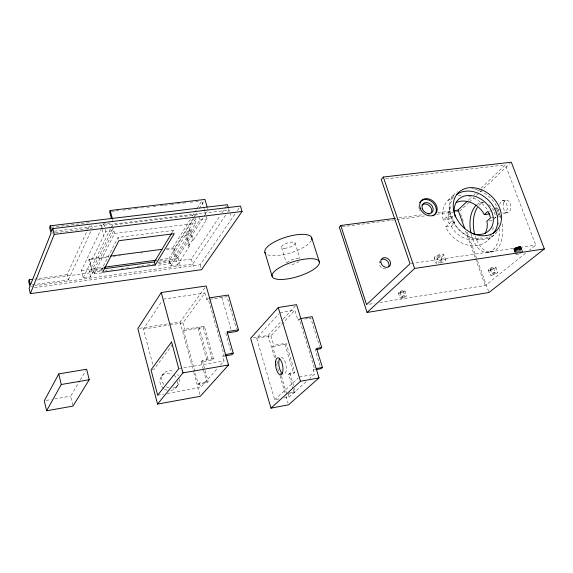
<?xml version="1.0" encoding="UTF-8"?>
<svg xmlns="http://www.w3.org/2000/svg" width="573" height="573" viewBox="0 0 573 573"><rect width="100%" height="100%" fill="white"/><g stroke="black" fill="none" stroke-linecap="round" stroke-linejoin="round"><path stroke-width="0.43" stroke-dasharray="2.87 2.15" d="M515.442 253.681L513.788 248.89L518.193 246.605L520.793 246.619L522.705 251.898M32.188 284.853L68.388 279.875L67.105 274.668L87.605 229.73M87.977 228.928L89.438 225.719M68.388 279.875L91.214 230.561M83.106 277.934L105.733 231.614L113.805 230.618L90.606 276.902L83.106 277.934L81.287 270.642L100.619 230.267M101.006 229.458L103.706 223.807L112.523 222.739M102.882 268.665L91.401 270.22L88.801 259.906L89.295 258.881L109.687 256.203M90.606 276.902L89.295 271.702L112.351 225.053L198.337 214.617M91.401 270.22L91.902 269.21L89.295 258.881M102.109 272.87L94.137 273.958L92.819 268.744L112.766 228.677M94.137 273.958L114.614 233.412L112.351 225.053M102.18 270.628L101.779 269.052L118.059 237.394L173.368 230.446L174.042 232.874M513.716 249.162C515.865 250.057 519.668 248.661 520.793 246.619M72.807 405.261L70.644 396.151L79.797 380.78M80.256 380.006L85.749 370.788M172.015 232.695L173.368 230.446M195.959 218.406L169.322 260.851L170.711 265.901L177.372 264.984L172.652 247.923L190.494 219.108M192.37 216.078L194.254 213.041M194.72 212.289L196.596 209.252M197.069 208.493L201.768 200.915L203.68 207.541M159.401 261.023L177.064 258.631L174.299 248.639L193.158 218.363M193.631 217.604L196.46 213.063M199.289 208.522L204.002 200.951M170.281 263.559L168.892 258.487L194.183 217.962L195.715 223.341L170.281 263.559L157.002 265.371M188.66 246.01L185.752 235.668L189.477 229.737L190.558 229.601L193.509 240.03L192.428 240.166L188.66 246.01L189.727 245.874L186.819 235.532L190.558 229.601M170.711 265.901L199.884 220.011L198.781 216.157M177.064 258.631L203.744 216.866M204.224 216.121L207.089 211.63M177.372 264.984L189.727 245.874M193.509 240.03L207.025 219.13L204.869 211.681M152.676 364.184L143.465 329.088L162.324 300.603M158.606 263.501L191.318 259.053L220.032 215.849M222.009 212.87L224.487 209.145M224.981 208.4L226.471 206.165M225.561 215.219L192.714 264.017L35.197 285.719M227.553 212.261L229.042 210.047L54.328 231.198M34.43 287.653L200.142 264.726L235.417 213.407M237.437 210.477L239.45 207.548M169.493 323.616L180.044 321.962L205.127 287.417M169.78 324.948L182.937 322.886L204.862 292.982L206.767 299.743L227.116 296.685L236.391 328.823M172.623 344.359L154.03 369.32L151.021 369.829M205.113 370.624L208.114 381.489L207.003 382.743L198.322 384.29L183.661 330.7L184.699 329.31L204.36 326.173L213.45 358.698L212.339 360.002L201.252 361.9L203.322 369.406M206.767 299.743L208.006 298.082L224.029 354.794L222.718 356.291L224.036 360.961L219.939 365.595M183.661 330.7L203.3 327.555L204.36 326.173M161.536 376.139L163.405 373.725A9.275 8.488 38.7 0 1 173.848 371.533M176.054 387.52L178.002 385.171M201.252 361.9L202.341 360.596L213.45 358.698M198.322 384.29L199.411 383.036L208.114 381.489M167.295 393.45L200.622 387.463L217.597 368.246M278.915 398.937L274.675 399.739L256.661 338.192L278.764 313.889M253.245 337.891L268.028 335.434L282.604 319.72M283.212 319.068L295.36 305.968M256.661 338.192L270.929 335.821L294.859 310.208L297.903 320.171L300.481 319.748M275.899 357.595L272.619 346.536L273.758 345.347L286.106 343.248L294.816 372.249L293.627 373.374L288.677 374.269L292.946 388.573M297.903 320.171L299.242 318.767L314.577 368.854L313.173 370.137L314.427 374.248L309.878 378.338M272.619 346.536L284.96 344.437L286.106 343.248M447.864 200.65L454.804 193.824M454.11 196.618A28.156 22.089 44.9 0 0 442.664 217.582L443.309 220.139L450.263 213.457M468.291 200.314L471.486 197.262M474.043 194.827L475.325 193.602M477.882 191.16L480.439 188.725M481.076 188.116L505.386 164.931L535.748 245.072L529.524 250.064M443.309 220.139L448.867 219.395L452.348 216.071L453.358 220.025L454.826 222.847L451.331 226.134L445.722 226.901L447.656 230.654A28.156 22.089 44.9 0 0 490.932 236.012M459.653 211.279L468.7 202.692M469.344 202.076L473.864 197.785M476.45 195.329L510.034 163.441M288.677 374.269L289.859 373.145L294.816 372.249M316.074 348.835L315.143 349.716L320.995 368.726M445.722 226.901L452.713 220.283M274.675 399.739L298.067 378.187M494.614 209.496L497.07 207.268M284.007 397.977L289.1 397.017L306.634 381.253M287.574 394.016L294.207 392.777L295.41 391.696L294.4 388.322M495.695 212.089L498.281 211.745L499.355 210.785M494.019 218.907L495.853 217.267L494.764 213.22L493.382 210.606M497.092 216.171L499.57 213.965M498.446 216.393L500.172 216.164L502.134 214.417M488.067 240.087L495.473 233.669M379.763 302.523L485.267 285.547L526.064 252.836M519.46 253.932L520.27 253.61M518.637 254.197L516.495 254.57L515.593 254.204M289.601 392.784L295.41 391.696M299.364 376.991L314.427 374.248M157.647 395.184L163.785 394.081M313.173 370.137L314.906 369.821M46.041 400.448L51.312 399.524M54.829 398.915L70.644 396.151M178.769 368.747L224.036 360.961M222.718 356.291L225.225 355.869M369.213 304.213L374.484 303.368M304.779 319.054L308.21 318.495M309.069 318.352L310.788 318.072L319.526 346.257M279.953 312.572L294.859 310.208M139.59 328.3L168.612 323.752M143.465 329.088L168.906 325.092M163.291 299.142L204.862 292.982M410.941 263.609L535.748 245.072M471.128 233.884A25.105 14.475 82.7 0 0 488.368 252.371L491.763 251.862M489.106 220.963L492.186 220.541M30.77 286.328L34.308 285.841M101.779 269.052L103.534 268.816M34.473 279.094L67.105 274.668M89.295 271.702L102.488 269.919M157.89 262.398L169.322 260.851M454.826 222.847L449.196 223.613L447.814 220.942L446.768 216.816L452.348 216.071M491.211 217.905L493.532 217.582M494.306 217.482L495.853 217.267M37.489 279.975L102.03 271.194M105.561 270.714L107.33 270.477M110.868 269.99L112.637 269.754M121.476 268.551L123.245 268.307M126.783 267.827L128.545 267.591M137.391 266.388L140.922 265.908M141.81 265.786L143.579 265.543M147.111 265.063L151.537 264.461M152.418 264.339L154.187 264.103M504.534 213.135L508.007 212.669M92.819 268.744L103.434 267.312M160.046 259.676L168.892 258.487M81.287 270.642L91.902 269.21M341.966 226.793L425.145 215.828M436.647 214.309L454.346 211.981M455.234 211.86L457.884 211.516M489.492 211.122L491.827 210.814M499.563 209.94L496.97 210.284L498.682 214.889M398.973 217.833L423.669 214.596M437.772 212.741L452.763 210.771M166.442 248.739L172.652 247.923M88.801 259.906L109.071 257.234M113.475 256.654L115.237 256.425M118.769 255.959L120.531 255.723M140.8 253.058L142.562 252.822M166.363 249.685L174.299 248.639M480.418 202.856L482.975 202.52M502.356 200.622L505.837 200.163M185.752 235.668L186.819 235.532M114.614 233.412L195.715 223.341M199.884 220.011L207.025 219.13M51.899 233.053L54.535 232.738M55.416 232.631L92.339 228.14L91.515 224.924M51.384 227.245L90.899 222.51M385.672 178.898L505.386 164.931M111.406 211.473L114.944 211.057M115.832 210.957L119.377 210.542M122.923 210.126L127.349 209.611M128.237 209.503L130.895 209.195M134.433 208.78L137.097 208.472M141.524 207.956L143.293 207.748M146.838 207.333L149.496 207.018M153.041 206.609L155.698 206.294M160.125 205.779L163.67 205.363M164.558 205.263L169.873 204.64M170.761 204.54L176.076 203.916M176.957 203.809L182.271 203.193M183.159 203.086L186.705 202.67M190.25 202.255L194.677 201.739M195.565 201.639L199.11 201.223M451.331 226.134L452.405 228.233A21.616 16.961 44.9 0 0 481.356 237.236M500.172 216.164L500.723 217.461M520.585 246.447L522.476 251.497M520.649 247.156L522.533 252.192M520.191 246.361L522.082 251.411M520.298 247.5L522.182 252.535M519.639 246.361L521.53 251.411M519.783 247.858L521.666 252.894M518.966 246.44L520.85 251.497M518.923 247.221L520.857 252.385M519.138 248.231L521.015 253.259M518.193 246.605L520.083 251.662M518.386 248.582L519.955 252.772M517.376 246.841L519.26 251.898M517.584 248.904L519.145 253.094M516.545 247.142L518.436 252.199M516.76 249.169L518.321 253.359M515.764 247.479L517.648 252.535M515.965 249.37L517.526 253.56M515.055 247.844L517.233 253.56M515.234 249.499L516.796 253.689M514.475 248.216L516.352 253.266M514.618 249.534L516.18 253.732M514.038 248.575L515.922 253.617M514.146 249.491L515.75 253.81M513.788 248.89L515.392 253.216M495.932 267.347L497.715 272.232M493.618 268.064L495.444 273.063A1.834 0.473 -19.4 0 1 492.773 274.338A1.834 0.473 -19.4 0 1 492.887 273.436A1.834 0.473 -19.4 0 1 495.444 273.063M490.187 269.274L491.963 274.159M488.289 270.076L490.065 274.961M460.563 213.793L463.586 222.166M467.21 232.215L488.669 291.678M465.613 231.041L475.289 257.879M475.59 258.717L485.267 285.547M443.781 254.727A5.107 1.454 -19.1 0 1 436.504 258.337A5.107 1.454 -19.1 0 1 436.526 255.68A5.107 1.454 -19.1 0 1 443.781 254.727L445.629 259.97M440.501 255.673A1.963 0.559 -19.1 0 1 437.872 257.091A1.963 0.559 -19.1 0 1 437.564 256.174A1.963 0.559 -19.1 0 1 440.501 255.673L442.342 260.923A1.963 0.552 -19 0 1 439.706 262.334A1.963 0.552 -19 0 1 439.398 261.431A1.963 0.552 -19 0 1 442.342 260.923M436.791 256.955L438.624 262.205M434.09 257.786L435.924 263.036M404.975 290.776A3.481 0.938 -18.3 0 1 400.104 293.161A3.481 0.938 -18.3 0 1 399.897 291.521A3.481 0.938 -18.3 0 1 404.975 290.776L406.651 295.732A3.488 0.924 -18.3 0 1 401.773 298.11A3.488 0.924 -18.3 0 1 401.566 296.492A3.488 0.924 -18.3 0 1 406.651 295.732M403.349 291.206L405.018 296.162M399.904 292.402L401.573 297.366M398.342 292.867L400.011 297.831M295.038 242.837L299.951 258.624M281.587 247.529L286.185 262.47M284.96 344.437L293.627 373.374M289.859 373.145L294.15 387.477M293.197 389.411L294.207 392.777M270.929 335.821L273.758 345.347M288.169 393.88L289.1 397.017M276.909 360.997L277.919 364.399M280.441 372.908L281.2 375.458M281.45 376.311L286.751 394.174M268.028 335.434L275.126 359.407M276.394 363.69L278.929 372.249M279.939 375.68L285.01 392.799M286.027 396.222L288.054 403.077M228.591 208.515L230.633 215.427M207.569 208.493L208.042 210.133M203.916 208.364L204.633 210.85M221.866 297.466L231.112 329.676M225.769 333.2L231.664 353.906M200.142 264.726L201.309 268.852M189.477 229.737L192.428 240.166M191.318 259.053L194.111 269.002M203.3 327.555L212.339 360.002M199.053 327.025L208.106 359.615M198.007 328.408L207.011 360.918M177.938 257.27L180.731 267.333M202.341 360.596L204.883 369.793M203.551 370.237L207.003 382.743M182.937 322.886L184.699 329.31M199.411 383.036L200.622 387.463M180.044 321.962L193.567 371.505M193.803 372.357L200.335 396.28M118.059 237.394L118.496 239.048M112.666 219.846L113.11 221.55M103.706 223.807L104.923 228.491M105.124 229.272L105.733 231.614M100.884 224.552L103.77 235.725M448.867 219.395L448.573 218.227A21.616 16.961 44.9 0 1 451.925 205.865M502.277 223.871A25.069 14.518 82.7 0 1 493.826 251.189A25.069 14.518 82.7 0 1 475.332 236.448M479.064 205.349A25.069 14.518 82.7 0 1 483.096 202.634M495.609 207.691A25.069 14.518 82.7 0 1 498.281 211.745M386.001 268.83A5.358 4.398 44.2 0 1 380.637 266.782A5.358 4.398 44.2 0 1 379.548 261.345M499.291 228.505A25.105 14.475 82.7 0 1 488.368 252.371M476.929 204.64A25.105 14.475 82.7 0 1 484.214 202.749M488.683 204.776A25.105 14.475 82.7 0 1 494.836 212.203M498.531 222.711A25.105 14.475 82.7 0 1 498.825 224.344M499.749 204.661A6.375 3.775 83.5 0 1 504.355 200.93A6.375 3.775 83.5 0 1 507.177 209.109A6.375 3.775 83.5 0 1 502.557 212.805M436.583 263.58A5.114 1.433 -19 0 1 439.921 260.285A5.114 1.433 -19 0 1 445.558 260.249A5.114 1.433 -19 0 1 438.359 263.566M177.587 381.145A9.225 8.452 38.7 0 1 170.26 390.585M167.144 390.299A9.225 8.452 38.7 0 1 164.229 388.988M163.577 388.515A9.225 8.452 38.7 0 1 160.906 377.077A9.225 8.452 38.7 0 1 171.936 373.947M173.984 375.193A9.225 8.452 38.7 0 1 176.556 378.209M179.535 378.767A9.275 8.488 38.7 0 1 172.939 388.15M169.049 387.957A9.275 8.488 38.7 0 1 165.461 386.159M163.742 384.44A9.275 8.488 38.7 0 1 163.391 373.739M177.609 374.484A9.275 8.488 38.7 0 1 178.497 375.816M281.257 357.237A8.638 3.502 79.8 0 1 286.099 365.775A8.638 3.502 79.8 0 1 283.793 374.284M420.281 211.136A9.634 7.65 43.3 0 1 419.551 209.675M419.271 208.93A9.634 7.65 43.3 0 1 418.834 206.667M497.049 231.736A28.471 22.225 44.8 0 1 454.675 224.072L451.323 217.597L449.612 210.885A28.471 22.225 44.8 0 1 457.369 191.704M471.708 188.574A28.471 22.225 44.8 0 1 474.179 188.99M475.01 189.176A28.471 22.225 44.8 0 1 495.108 203.573L498.467 209.897L500.258 216.508A28.471 22.225 44.8 0 1 500.437 218.141M458.293 195.515A28.156 22.089 44.9 0 1 463.02 195.278M468.735 196.217A28.156 22.089 44.9 0 1 487.795 210.241M493.102 227.101A28.156 22.089 44.9 0 1 492.436 232.036M491.863 234.694A26.745 20.9 44.9 0 1 459.539 230.396A26.745 20.9 44.9 0 1 453.257 197.95M299.17 261.539A7.184 2.299 -17.3 0 1 289.644 264.833M286.894 262.835A7.184 2.299 -17.3 0 1 292.08 259.813A7.184 2.299 -17.3 0 1 298.633 258.774M311.368 240.381A24.517 8.187 -17.3 0 1 290.232 252.987A24.517 8.187 -17.3 0 1 266.287 254.083M503.581 202.706A6.367 3.789 83.5 0 0 507.019 212.719A6.367 3.789 83.5 0 0 510.221 203.809A6.367 3.789 83.5 0 0 503.581 202.706M516.209 248.711A1.912 0.509 -19.9 0 0 518.966 247.343A1.912 0.509 -19.9 0 0 516.302 247.737A1.912 0.509 -19.9 0 0 516.209 248.711M400.584 292.531A1.826 0.494 -18.3 0 0 403.349 291.335A1.826 0.494 -18.3 0 0 400.935 291.542A1.826 0.494 -18.3 0 0 400.584 292.531M491.462 275.233A4.061 1.039 -19.4 0 0 497.686 272.533A4.061 1.039 -19.4 0 0 492.515 273.013A4.061 1.039 -19.4 0 0 491.462 275.233M489.693 270.363A4.054 1.053 -19.4 0 0 495.903 267.648A4.054 1.053 -19.4 0 0 490.732 268.114A4.054 1.053 -19.4 0 0 489.693 270.363M490.997 269.453A1.834 0.48 -19.4 0 0 493.661 268.178A1.834 0.48 -19.4 0 0 491.111 268.544A1.834 0.48 -19.4 0 0 490.997 269.453M402.253 297.487A1.826 0.487 -18.3 0 0 405.025 296.298A1.826 0.487 -18.3 0 0 402.604 296.506A1.826 0.487 -18.3 0 0 402.253 297.487M284.495 248.281A7.148 2.385 -17.3 0 0 295.152 243.453A7.148 2.385 -17.3 0 0 285.261 243.776A7.148 2.385 -17.3 0 0 284.495 248.281"/><path stroke-width="0.86" d="M32.711 279.33L29.187 279.81L28.65 281.178L29.882 286.45L29.116 288.391L30.348 293.663L201.546 269.675L242.071 211.458L240.459 206.079L52.816 228.634L51.67 231.521L50.274 225.798L227.46 204.683L228.362 207.748M50.274 225.798L49.629 227.452L51.018 233.161L30.419 285.089L29.187 279.81M30.348 293.663L54.22 234.4L52.816 228.634M207.089 206.846L204.948 199.433L110.209 210.47L109.629 211.681L111.413 218.485M58.761 373.904L44.286 400.756L46.599 410.791L73.007 406.085L89.223 379.741L86.659 369.248L58.761 373.904L61.261 384.504L46.599 410.791M155.247 265.02L174.264 233.684L118.926 240.696L102.581 272.204L155.247 265.02L154.409 261.933L171.563 233.447M161.264 292.524L137.835 328.573L157.539 404.094L200.335 396.28L228.527 364.98L206.165 285.977L161.264 292.524L182.966 372.901L157.539 404.094M209.704 297.831L228.434 295.023L238.461 329.797L237.122 331.359L227.502 332.92M340.777 225.483L339.316 227.144L367.071 312.464L488.977 292.517L544.35 248.926L511.324 162.209L383.316 177.05L381.238 179.413L410.053 263.738L366.577 304.643L340.777 225.483L395.449 218.299M238.461 329.797L227.08 331.638L233.24 353.233L231.9 354.73L225.225 355.869M278.256 307.529L250.637 338.321L270.972 408.155L288.563 404.789L319.018 377.872L296.57 304.657L278.256 307.529L300.474 381.281L270.972 408.155M454.525 210.542L458.056 210.076L467.009 201.538M300.968 318.488L312.163 316.676L321.725 347.496L320.314 348.821L316.869 349.415M367.071 312.464L414.623 268.451L544.35 248.926M456.129 202.627A21.616 16.961 44.9 0 1 483.218 212.569L484.307 214.631L487.931 211.33L489.399 214.101L490.438 218.005L486.792 221.278L487.1 222.424A21.616 16.961 44.9 0 1 485.023 233.383M321.725 347.496L316.54 348.391L322.42 367.443L320.995 368.726L315.78 369.664M300.474 381.281L319.018 377.872M316.317 368.546L322.42 367.443M182.966 372.901L228.527 364.98M225.705 354.508L233.24 353.233M61.261 384.504L89.223 379.741M104.408 268.694L154.409 261.933M484.307 214.631L489.729 213.901M104.322 267.19L156.508 260.156M428.074 214.016L429.836 213.779M110.575 256.088L162.009 249.327M54.22 234.4L242.071 211.458M458.056 210.076L464.71 228.527M383.316 177.05L414.623 268.451M311.776 238.046L319.376 262.062A24.689 7.75 -17.2 0 1 285.075 279.237A24.689 7.75 -17.2 0 1 282.725 265.922A24.689 7.75 -17.2 0 1 319.376 262.062M264.876 252.306L272.146 276.379M110.209 210.47L112.444 218.993M474.881 234.951A25.069 14.518 82.7 0 1 477.359 207.512M381.095 259.669A5.358 4.398 44.2 0 1 387.069 260.808A5.358 4.398 44.2 0 1 388.652 266.731M470.949 233.104A25.105 14.475 82.7 0 1 476.292 205.184M282.833 373.976A8.638 3.502 79.8 0 1 279.194 366.863A8.638 3.502 79.8 0 1 279.66 358.397M421.964 205.012A6.153 4.892 43.3 0 1 429.263 205.65A6.153 4.892 43.3 0 1 431.254 212.912M419.73 202.598A9.634 7.65 43.3 0 1 433.052 202.756A9.634 7.65 43.3 0 1 433.081 215.871M455.356 216.995A21.81 17.04 44.9 0 1 469.516 195.436A21.81 17.04 44.9 0 1 493.274 217.969A21.81 17.04 44.9 0 1 473.062 233.784M456.552 194.641A26.745 20.9 44.9 0 1 489.335 201.13A26.745 20.9 44.9 0 1 492.988 233.612M265.643 253.553A24.517 8.187 -17.3 0 1 286.342 237.057A24.517 8.187 -17.3 0 1 311.676 239.564M171.578 342.017L151.021 369.829L157.647 395.184L178.769 368.747L171.578 342.017M380.809 262.19A5.372 4.405 44.1 0 0 388.716 266.86A5.372 4.405 44.1 0 0 387.541 258.387A5.372 4.405 44.1 0 0 380.809 262.19M420.138 208.121A9.648 7.657 43.3 0 0 435.05 214.245A9.648 7.657 43.3 0 0 430.101 199.34A9.648 7.657 43.3 0 0 420.138 208.121M453.494 209.267A26.895 20.957 44.8 0 0 492.329 233.677A26.895 20.957 44.8 0 0 486.269 192.156A26.895 20.957 44.8 0 0 453.494 209.267M275.549 362.021A8.645 3.488 79.8 0 0 280.491 374.878A8.645 3.488 79.8 0 0 281.687 362.143A8.645 3.488 79.8 0 0 275.549 362.021M422.301 208.701A6.167 4.892 43.3 0 0 431.849 212.533A6.167 4.892 43.3 0 0 428.604 203.014A6.167 4.892 43.3 0 0 422.301 208.701"/></g></svg>
